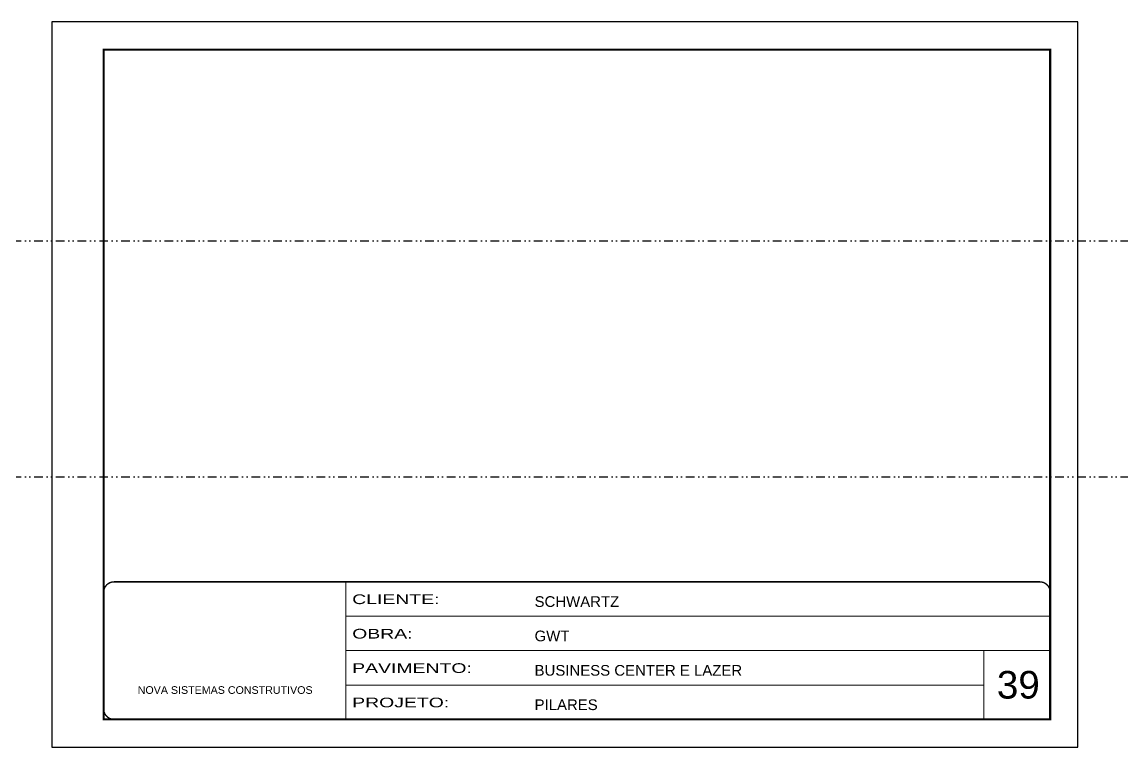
# Model space of a CAD drawing. Extents: x 13379 to 23315, y 867 to 16997.
# Drawn here: x 17513 to 19105, y 5461 to 6511 of the extents above; entities that cross this region are included whole.
import ezdxf

# ---------------------------------------------------------------- set-up
doc = ezdxf.new("R2010")
doc.units = 0
for name, pattern in [('CONTINUO', [0]), ('DASHED', [0.75, 0.5, -0.25]), ('DIVIDE2', [0.625, 0.25, -0.125, 0, -0.125, 0, -0.125])]:
    doc.linetypes.add(name, pattern=pattern)
for name, color, linetype, lineweight in [('CARIMBO', 255, 'Continuous', 9), ('Folhas', 255, 'Continuous', 9), ('SARRAFO DE PRESSAO', 251, 'DASHED', 9)]:
    doc.layers.add(name, color=color, linetype=linetype, lineweight=lineweight)
doc.layers.add('Laje_Perimetro', color=7, linetype='Continuous', plot=False)
doc.layers.add('Nível', color=160, linetype='Continuous')
doc.styles.add('ARIAL', font='arial.ttf')
doc.styles.add('Tecnologia', font='')
doc.styles.get('Tecnologia').set_extended_font_data('Forgotten Futurist')

# ---------------------------------------------------------------- blocks, each defined once
blk = doc.blocks.new('9999999999')
at = {"color": 30, "linetype": 'CONTINUO'}
for p, q in [((98564.6, 34230.2), (98564.6, 34429.4)), ((98564.6, 34379.6), (99584, 34379.6)), ((98564.6, 34329.8), (99488, 34329.8)), ((99584, 34329.8), (99488, 34329.8)), ((99488, 34329.8), (99488, 34230.2)), ((98564.6, 34280), (99488, 34280))]:
    blk.add_line(p, q, dxfattribs=at)
at = {"color": 30, "linetype": 'CONTINUO', "const_width": 2}
blk.add_lwpolyline([(99584, 34230.2), (99584, 34414.4, 0.414214), (99569, 34429.4), (98229, 34429.4, 0.414214), (98214, 34414.4), (98214, 34245.2, 0.414214), (98229, 34230.2), (99584, 34230.2)], format="xyb", dxfattribs=at)
at = {"layer": 'Folhas'}
blk.add_lwpolyline([(98139, 34190.2), (99624, 34190.2), (99624, 35240.2), (98139, 35240.2)], close=True, dxfattribs=at)
at = {"layer": 'Folhas', "color": 30, "const_width": 3}
blk.add_lwpolyline([(98214, 34230.2), (99584, 34230.2), (99584, 35200.2), (98214, 35200.2)], close=True, dxfattribs=at)
at = {"color": 7, "linetype": 'Continuous', "ltscale": 5, "style": 'ARIAL'}
for s, height, p in [('SCHWARTZ', 15.48, (98837.7, 34393.1)), ('GWT', 15.48, (98837.7, 34343.3)), ('BUSINESS CENTER E LAZER', 15.483, (98837.7, 34293.5)), ('NOVA SISTEMAS CONSTRUTIVOS', 11.059, (98263.2, 34267.2)), ('PILARES', 15.48, (98837.7, 34243.7))]:
    blk.add_text(s, height=height, dxfattribs=at).set_placement(p)
at = {"layer": 'Folhas', "color": 7, "style": 'Tecnologia', "width": 1.5}
for s, p in [('CLIENTE:', (98573.7, 34397.2)), ('OBRA:', (98573.7, 34347.3)), ('PAVIMENTO:', (98573.7, 34297.5)), ('PROJETO:', (98573.7, 34247.7))]:
    blk.add_text(s, height=14, dxfattribs=at).set_placement(p)

msp = doc.modelspace()

# ---------------------------------------------------------------- linework, layer by layer
at = {"layer": 'Laje_Perimetro'}
msp.add_lwpolyline([(19041, 6511.34), (17556, 6511.34), (17556, 5461.34), (19041, 5461.34)], close=True, dxfattribs=at)
at = {"layer": 'Nível', "color": 4, "linetype": 'DIVIDE2', "ltscale": 50}
for p, q in [((13378.94, 6194.43), (21112.79, 6194.43)), ((13378.94, 5852.43), (21112.79, 5852.43))]:
    msp.add_line(p, q, dxfattribs=at)

# ---------------------------------------------------------------- block references
at = {"layer": 'SARRAFO DE PRESSAO', "color": 6, "linetype": 'ByBlock'}
msp.add_blockref('9999999999', (-80582.98, -28728.86), dxfattribs=at)

# ---------------------------------------------------------------- texts
at = {"layer": 'CARIMBO', "style": 'ARIAL'}
msp.add_text('39', height=40, dxfattribs=at).set_placement((18923.86, 5531.49))

doc.saveas('drawing.dxf')
